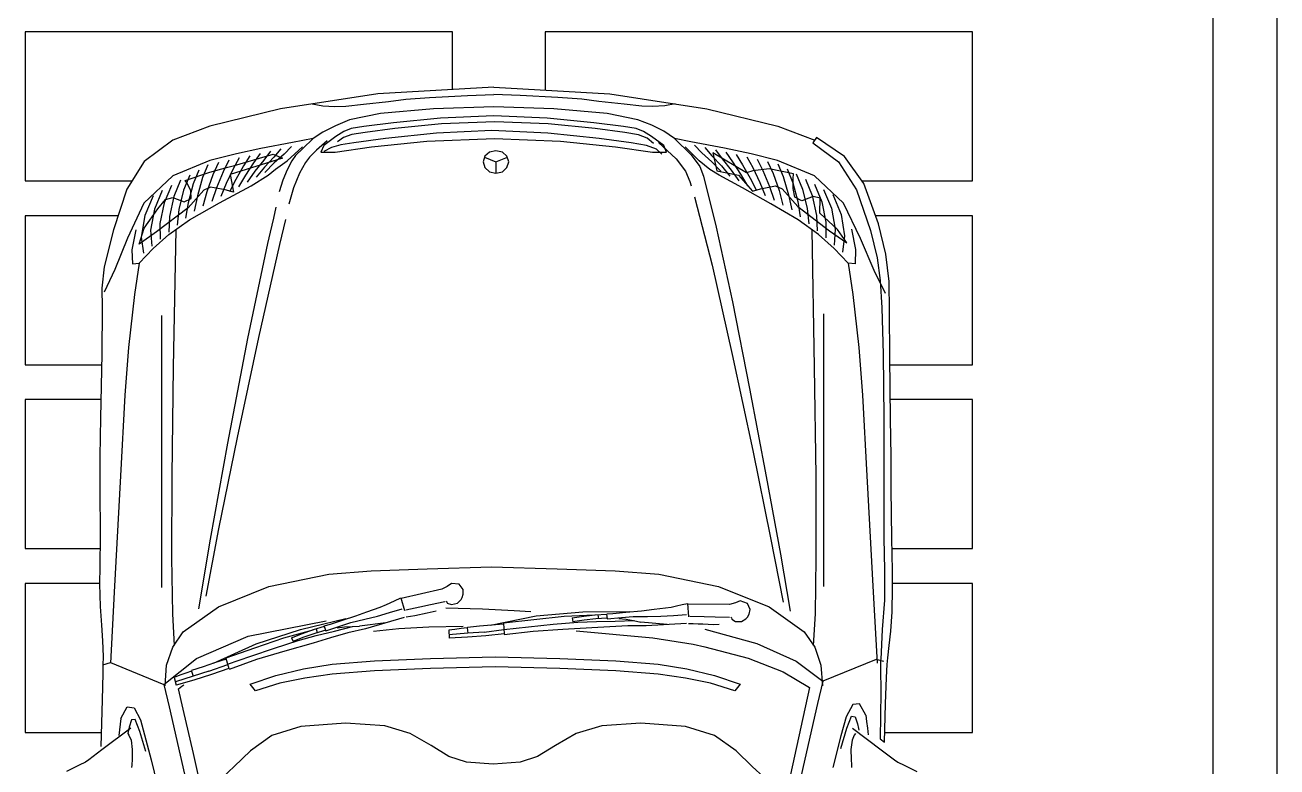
# Model space of a CAD drawing. Header units: millimetres. Extents: x -336 to -33, y -135 to 770.
# Drawn here: x -322.79 to -316.94, y 714.04 to 717.51 of the extents above; entities that cross this region are included whole.
import ezdxf

# ---------------------------------------------------------------- set-up
doc = ezdxf.new("R2010")
doc.units = ezdxf.units.MM
doc.header["$LTSCALE"] = 50
doc.header["$MEASUREMENT"] = 0
doc.layers.get('0').update_dxf_attribs({"linetype": 'CONTINUOUS'})
doc.layers.add('-HIDRO', color=8, linetype='CONTINUOUS')

# ---------------------------------------------------------------- blocks, each defined once
blk = doc.blocks.new('Austin Mini dessus')
at = {"color": 8, "flags": 128}
for points in [[(1.0455, 3.8453), (1.0602, 3.8752)], [(1.0383, 3.8304), (1.0455, 3.8453)], [(1.0093, 3.792), (1.0326, 3.8229)], [(1.0326, 3.8229), (1.0383, 3.8304)], [(-0.2069, 3.765), (-0.1204, 3.7865)], [(-0.1204, 3.7865), (-0.0703, 3.7926)], [(-0.114, 3.7617), (-0.0609, 3.787)], [(-0.0703, 3.7926), (-0.0241, 3.7916)], [(-0.0241, 3.7916), (0.0842, 3.7922)], [(0.0842, 3.7922), (0.2332, 3.7952)], [(0.2332, 3.7952), (0.3237, 3.797)], [(0.3237, 3.797), (0.3971, 3.7966)], [(0.3971, 3.7966), (0.5088, 3.7962)], [(0.5088, 3.7962), (0.581, 3.797)], [(0.581, 3.797), (0.6212, 3.7976)], [(0.6212, 3.7976), (0.674, 3.7963)], [(0.674, 3.7963), (0.7177, 3.7934)], [(0.7177, 3.7934), (0.7547, 3.7905)], [(0.7547, 3.7905), (0.7913, 3.7892)], [(0.7913, 3.7892), (0.8117, 3.7899)], [(0.8107, 3.7898), (0.8054, 3.7722)], [(0.8117, 3.7899), (0.831, 3.7901)], [(0.831, 3.7901), (0.8924, 3.7915)], [(0.8924, 3.7915), (1.0016, 3.7949)], [(0.9589, 3.7245), (1.0093, 3.792)], [(-0.302, 3.7337), (-0.2069, 3.765)], [(-0.1874, 3.7324), (-0.114, 3.7617)], [(0.18, 3.7384), (0.3684, 3.7483)], [(0.3684, 3.7483), (0.6405, 3.7634)], [(0.6405, 3.7634), (0.8064, 3.7721)], [(0.8054, 3.7722), (0.8566, 3.6469)], [(0.936, 3.7475), (0.9091, 3.7332)], [(0.936, 3.7475), (0.949, 3.7493)], [(0.949, 3.7493), (0.9623, 3.751)], [(0.9623, 3.751), (0.9758, 3.7525)], [(-0.3667, 3.6929), (-0.302, 3.7337)], [(-0.269, 3.694), (-0.1874, 3.7324)], [(-0.2065, 3.713), (-0.1595, 3.7223)], [(-0.1595, 3.7223), (-0.127, 3.7206)], [(-0.127, 3.7206), (-0.1288, 3.7047)], [(-0.0554, 3.7158), (0.0688, 3.7297)], [(0.0688, 3.7297), (0.18, 3.7384)], [(0.9091, 3.7332), (0.9111, 3.717)], [(0.9383, 3.7145), (0.9395, 3.7228)], [(0.9395, 3.7228), (0.9564, 3.7282)], [(0.9564, 3.7282), (0.9673, 3.7309)], [(0.9673, 3.7309), (0.9712, 3.7316)], [(0.9712, 3.7316), (0.975, 3.7288)], [(0.975, 3.7288), (0.9869, 3.7238)], [(0.9869, 3.7238), (1.0083, 3.721)], [(1.0083, 3.721), (1.031, 3.7215)], [(1.031, 3.7215), (1.0455, 3.7223)], [(1.0455, 3.7223), (1.0506, 3.7228)], [(-0.4163, 3.6266), (-0.3667, 3.6929)], [(-0.3332, 3.6261), (-0.269, 3.694)], [(-0.2862, 3.6722), (-0.24, 3.6915)], [(-0.2108, 3.6933), (-0.2557, 3.6613)], [(-0.24, 3.6915), (-0.1897, 3.6999)], [(-0.1734, 3.7051), (-0.2108, 3.6933)], [(-0.2018, 3.6646), (-0.1734, 3.7051)], [(-0.1897, 3.6999), (-0.152, 3.6952)], [(-0.1288, 3.7047), (-0.1629, 3.672)], [(-0.1288, 3.7047), (-0.0554, 3.7158)], [(0.9111, 3.717), (0.9395, 3.7016)], [(0.9665, 3.7034), (0.9383, 3.7145)], [(0.9395, 3.7016), (1.0331, 3.6766)], [(1.0136, 3.6893), (0.9665, 3.7034)], [(-0.2983, 3.6509), (-0.2548, 3.669)], [(-0.2557, 3.6613), (-0.2776, 3.6432)], [(-0.2582, 3.5904), (-0.2018, 3.6646)], [(-0.2548, 3.669), (-0.2057, 3.6781)], [(-0.2057, 3.6781), (-0.1684, 3.6754)], [(-0.1629, 3.672), (-0.1958, 3.6357)], [(1.0331, 3.6766), (1.174, 3.6425)], [(-0.3103, 3.6295), (-0.2696, 3.6465)], [(-0.2844, 3.624), (-0.2378, 3.6344)], [(-0.2776, 3.6432), (-0.2819, 3.6262)], [(-0.2696, 3.6465), (-0.2217, 3.6563)], [(-0.2378, 3.6344), (-0.2012, 3.6358)], [(-0.1958, 3.6357), (-0.2299, 3.5876)], [(-0.2217, 3.6563), (-0.1848, 3.6556)], [(0.6296, 3.652), (-0.0059, 3.652)], [(0.8118, 3.6411), (0.769, 3.6265)], [(0.8566, 3.6469), (0.7958, 3.5707)], [(0.8596, 3.6444), (0.8118, 3.6411)], [(0.8566, 3.6469), (0.909, 3.6348)], [(0.909, 3.6348), (1.0218, 3.609)], [(-0.4494, 3.54), (-0.4163, 3.6266)], [(-0.3686, 3.5396), (-0.3332, 3.6261)], [(-0.3344, 3.5868), (-0.2992, 3.6015)], [(-0.3224, 3.6082), (-0.2844, 3.624)], [(-0.2992, 3.6015), (-0.2538, 3.6126)], [(-0.2819, 3.6262), (-0.2717, 3.5998)], [(-0.2538, 3.6126), (-0.2177, 3.6161)], [(-0.2069, 3.6195), (0.1144, 3.6255)], [(0.1144, 3.6255), (0.369, 3.6287)], [(0.369, 3.6287), (0.5603, 3.6292)], [(0.5603, 3.6292), (0.6914, 3.6273)], [(0.7337, 3.6018), (0.675, 3.5196)], [(0.6914, 3.6273), (0.7656, 3.6231)], [(0.769, 3.6265), (0.7337, 3.6018)], [(0.8299, 3.5961), (0.835, 3.6098)], [(0.835, 3.6098), (0.8402, 3.6233)], [(0.8372, 3.5784), (0.8502, 3.6203)], [(0.8402, 3.6233), (0.8582, 3.6183)], [(0.8462, 3.577), (0.8582, 3.6183)], [(0.8604, 3.6051), (0.8577, 3.6008)], [(0.8634, 3.6093), (0.8604, 3.6051)], [(0.8666, 3.6133), (0.8634, 3.6093)], [(0.9143, 3.6021), (0.8666, 3.6133)], [(1.0183, 3.578), (0.9143, 3.6021)], [(1.0218, 3.609), (1.1282, 3.5852)], [(-0.3465, 3.5655), (-0.3139, 3.579)], [(-0.3219, 3.5976), (-0.3417, 3.5395)], [(-0.3144, 3.5923), (-0.3219, 3.5976)], [(-0.2975, 3.5839), (-0.3144, 3.5923)], [(-0.3139, 3.579), (-0.2698, 3.5907)], [(-0.2994, 3.5535), (-0.2582, 3.5904)], [(-0.28, 3.5832), (-0.2975, 3.5839)], [(-0.2858, 3.5689), (-0.2505, 3.5765)], [(-0.2717, 3.5998), (-0.28, 3.5832)], [(-0.2299, 3.5876), (-0.2701, 3.5169)], [(-0.2698, 3.5907), (-0.2341, 3.5963)], [(0.8151, 3.5556), (0.8242, 3.5824)], [(0.8252, 3.5824), (0.8299, 3.5961)], [(0.8252, 3.5824), (0.8372, 3.5784)], [(0.8257, 3.5419), (0.8372, 3.5784)], [(0.8334, 3.5361), (0.8462, 3.577)], [(1.12, 3.5551), (1.0183, 3.578)], [(-0.3585, 3.5441), (-0.3287, 3.5566)], [(-0.3356, 3.5327), (-0.2955, 3.5465)], [(-0.3287, 3.5566), (-0.2858, 3.5689)], [(-0.3066, 3.538), (-0.2994, 3.5535)], [(-0.2955, 3.5465), (-0.2617, 3.5558)], [(0.4929, 3.5192), (0.6502, 3.5491)], [(0.517, 3.5386), (0.6793, 3.5662)], [(0.7958, 3.5707), (0.7435, 3.4498)], [(0.8063, 3.5287), (0.8151, 3.5556)], [(0.8257, 3.5419), (0.8097, 3.4979)], [(-0.4897, 3.3744), (-0.4494, 3.54)], [(-0.3843, 3.4776), (-0.3686, 3.5396)], [(-0.3639, 3.5197), (-0.3356, 3.5327)], [(-0.3417, 3.5395), (-0.3534, 3.4979)], [(-0.3424, 3.5089), (-0.3051, 3.524)], [(-0.3148, 3.5016), (-0.2843, 3.5144)], [(-0.2701, 3.5169), (-0.3098, 3.443)], [(-0.3001, 3.5036), (-0.3066, 3.538)], [(-0.3051, 3.524), (-0.273, 3.5351)], [(0.2791, 3.4759), (0.4929, 3.5192)], [(0.2925, 3.4981), (0.517, 3.5386)], [(0.675, 3.5196), (0.6278, 3.4015)], [(0.8067, 3.5309), (0.7615, 3.4315)], [(0.7972, 3.5019), (0.8063, 3.5287)], [(0.8192, 3.4954), (0.8334, 3.5361)], [(-0.3746, 3.4709), (-0.3493, 3.4851)], [(-0.374, 3.3698), (-0.3363, 3.4925)], [(-0.3693, 3.4953), (-0.3424, 3.5089)], [(-0.3534, 3.4979), (-0.3572, 3.4821)], [(-0.3493, 3.4851), (-0.3148, 3.5016)], [(-0.3363, 3.4925), (-0.2946, 3.4845)], [(-0.3244, 3.4792), (-0.2956, 3.4936)], [(-0.2946, 3.4845), (-0.3001, 3.5036)], [(0.0478, 3.4514), (0.2925, 3.4981)], [(0.7718, 3.4351), (0.7952, 3.5024)], [(0.8092, 3.4984), (0.7905, 3.4435)], [(0.7952, 3.5024), (0.8192, 3.4954)], [(0.7985, 3.4305), (0.8212, 3.4949)], [(1.0484, 3.4825), (1.0731, 3.5095)], [(-0.3968, 3.4202), (-0.3843, 3.4776)], [(-0.3572, 3.4821), (-0.3836, 3.3914)], [(-0.38, 3.4466), (-0.3561, 3.4613)], [(-0.363, 3.4375), (-0.3341, 3.4567)], [(-0.3561, 3.4613), (-0.3244, 3.4792)], [(-0.3341, 3.4567), (-0.3068, 3.4729)], [(0.0453, 3.4261), (0.2791, 3.4759)], [(1.0114, 3.445), (1.0484, 3.4825)], [(-0.3854, 3.4222), (-0.363, 3.4375)], [(-0.3698, 3.4136), (-0.3437, 3.4343)], [(-0.3534, 3.4119), (-0.3294, 3.4315)], [(-0.3437, 3.4343), (-0.3181, 3.4522)], [(-0.3098, 3.443), (-0.3346, 3.403)], [(-0.1749, 3.4052), (0.0478, 3.4514)], [(-0.172, 3.3767), (0.0453, 3.4261)], [(0.7435, 3.4498), (0.7081, 3.2674)], [(0.7615, 3.4315), (0.7277, 3.3278)], [(0.7484, 3.3675), (0.7718, 3.4351)], [(0.7905, 3.4435), (0.7715, 3.3887)], [(0.7785, 3.3642), (0.7985, 3.4305)], [(0.8558, 3.4451), (0.8359, 3.3854)], [(0.8536, 3.3763), (0.8715, 3.4329)], [(0.8715, 3.4329), (0.8558, 3.4451)], [(0.9762, 3.3945), (1.0114, 3.445)], [(-0.4112, 3.3468), (-0.3968, 3.4202)], [(-0.3908, 3.3978), (-0.3698, 3.4136)], [(-0.3767, 3.3898), (-0.3534, 3.4119)], [(-0.363, 3.3894), (-0.3407, 3.4108)], [(-0.3346, 3.403), (-0.3481, 3.3863)], [(-0.2335, 3.3912), (-0.2013, 3.399)], [(-0.2013, 3.399), (-0.1749, 3.4052)], [(0.6278, 3.4015), (0.5988, 3.2619)], [(-0.5243, 3.1472), (-0.4897, 3.3744)], [(-0.3961, 3.3734), (-0.3767, 3.3898)], [(-0.3836, 3.3914), (-0.374, 3.3698)], [(-0.3836, 3.366), (-0.363, 3.3894)], [(-0.3481, 3.3863), (-0.3679, 3.3589)], [(-0.347, 3.3593), (-0.3226, 3.369)], [(-0.3226, 3.369), (-0.2958, 3.3774)], [(-0.2599, 3.3851), (-0.2335, 3.3912)], [(-0.2307, 3.363), (-0.2112, 3.3675)], [(-0.2112, 3.3675), (-0.1915, 3.3721)], [(-0.1915, 3.3721), (-0.172, 3.3767)], [(0.7293, 3.299), (0.7484, 3.3675)], [(0.7715, 3.3887), (0.7537, 3.3335)], [(0.8359, 3.3854), (0.8202, 3.3211)], [(0.8415, 3.3179), (0.8536, 3.3763)], [(0.9547, 3.3266), (0.9762, 3.3945)], [(-0.4198, 3.2983), (-0.4112, 3.3468)], [(-0.4015, 3.349), (-0.3836, 3.366)], [(-0.3679, 3.3589), (-0.4003, 3.3232)], [(-0.397, 3.3226), (-0.3805, 3.3391)], [(-0.3805, 3.3391), (-0.3683, 3.348)], [(-0.3683, 3.348), (-0.347, 3.3593)], [(-0.339, 3.3298), (-0.3048, 3.3438)], [(-0.3048, 3.3438), (-0.2667, 3.355)], [(0.7472, 3.3485), (0.7374, 3.3232)], [(0.7462, 3.3202), (0.7557, 3.3455)], [(0.7472, 3.3485), (0.7557, 3.345)], [(0.7597, 3.2985), (0.7785, 3.3642)], [(-0.4198, 3.2983), (-0.397, 3.3226)], [(-0.3764, 3.3069), (-0.3644, 3.3161)], [(-0.3644, 3.3161), (-0.339, 3.3298)], [(0.7277, 3.3278), (0.7023, 3.2216)], [(0.7374, 3.3232), (0.728, 3.2975)], [(0.7371, 3.2944), (0.7462, 3.3202)], [(0.7537, 3.3335), (0.7422, 3.2911)], [(0.8202, 3.3211), (0.8092, 3.2537)], [(0.8325, 3.2537), (0.8415, 3.3179)], [(0.9474, 3.2223), (0.9547, 3.3266)], [(-0.5014, 3.3001), (-0.4965, 3.2759)], [(-0.435, 3.2757), (-0.4198, 3.2983)], [(-0.415, 3.2655), (-0.3926, 3.2902)], [(-0.4036, 3.2735), (-0.3881, 3.2799)], [(-0.3926, 3.2902), (-0.3764, 3.3069)], [(-0.3881, 3.2799), (-0.3879, 3.2469)], [(0.728, 3.2975), (0.7203, 3.2716)], [(0.7263, 3.2915), (0.7353, 3.2885)], [(0.7293, 3.2686), (0.7371, 3.2944)], [(0.7422, 3.2911), (0.7318, 3.2485)], [(0.7478, 3.258), (0.7597, 3.2985)], [(-0.4965, 3.2759), (-0.4951, 3.2474)], [(-0.4498, 3.2462), (-0.435, 3.2757)], [(-0.4251, 3.2451), (-0.4036, 3.2735)], [(-0.4054, 3.2337), (-0.3992, 3.255)], [(-0.3992, 3.255), (-0.3897, 3.273)], [(0.5988, 3.2619), (0.5909, 3.1628)], [(0.7153, 3.258), (0.7105, 3.2437)], [(0.7198, 3.2721), (0.7153, 3.258)], [(0.7313, 3.2686), (0.72, 3.2361)], [(0.7208, 3.2721), (0.7313, 3.2686)], [(0.7361, 3.2172), (0.7478, 3.258)], [(0.8092, 3.2537), (0.8014, 3.1546)], [(0.8246, 3.1546), (0.8325, 3.2537)], [(-0.4961, 3.222), (-0.5002, 3.1805)], [(-0.4951, 3.2474), (-0.4961, 3.222)], [(-0.4642, 3.2131), (-0.4498, 3.2462)], [(-0.4433, 3.2092), (-0.4368, 3.2263)], [(-0.4368, 3.2263), (-0.4251, 3.2451)], [(-0.4292, 3.2081), (-0.4223, 3.2271)], [(-0.4223, 3.2271), (-0.4123, 3.2411)], [(-0.4102, 3.2033), (-0.4054, 3.2337)], [(-0.3879, 3.2469), (-0.4009, 3.1615)], [(0.7063, 3.2296), (0.6964, 3.1985)], [(0.7105, 3.2437), (0.7063, 3.2296)], [(0.72, 3.2361), (0.7116, 3.2101)], [(0.7318, 3.2485), (0.7208, 3.2061)], [(0.7215, 3.2248), (0.721, 3.2072)], [(0.7243, 3.2421), (0.7215, 3.2248)], [(0.9535, 3.1308), (0.9474, 3.2223)], [(-0.4783, 3.1411), (-0.4642, 3.2131)], [(-0.4482, 3.1794), (-0.4433, 3.2092)], [(-0.4345, 3.1767), (-0.4292, 3.2081)], [(-0.42, 3.129), (-0.4102, 3.2033)], [(0.6964, 3.1985), (0.6864, 3.1723)], [(0.7116, 3.2101), (0.7041, 3.1774)], [(0.721, 3.2072), (0.7203, 3.1896)], [(0.7263, 3.1761), (0.7361, 3.2172)], [(-0.5002, 3.1805), (-0.5068, 3.1221)], [(-0.457, 3.1102), (-0.4482, 3.1794)], [(-0.4433, 3.1075), (-0.4345, 3.1767)], [(-0.4009, 3.1615), (-0.4139, 3.0323)], [(0.5909, 3.1628), (0.5858, 3.0317)], [(0.6864, 3.1723), (0.6761, 3.1418)], [(0.7041, 3.1774), (0.6969, 3.1476)], [(0.6998, 3.0852), (0.7263, 3.1761)], [(0.7123, 3.1286), (0.7203, 3.1896)], [(-0.5405, 2.876), (-0.5243, 3.1472)], [(-0.4897, 3.0166), (-0.4783, 3.1411)], [(0.6761, 3.1418), (0.6698, 3.1266)], [(0.6969, 3.1476), (0.6884, 3.1193)], [(0.7318, 3.1572), (0.726, 3.0977)], [(0.8014, 3.1546), (0.7962, 3.0235)], [(0.8194, 3.0235), (0.8246, 3.1546)], [(-0.5068, 3.1221), (-0.5121, 3.0818)], [(-0.4678, 3.0008), (-0.457, 3.1102)], [(-0.4541, 2.9981), (-0.4433, 3.1075)], [(-0.4326, 3.01), (-0.42, 3.129)], [(0.6607, 3.1082), (0.6538, 3.0932)], [(0.6698, 3.1266), (0.6607, 3.1082)], [(0.6884, 3.1193), (0.6795, 3.0899)], [(0.9712, 3.0712), (0.9535, 3.1308)], [(-0.5121, 3.0818), (-0.5164, 3.0261)], [(0.6338, 2.997), (0.6553, 3.0927)], [(0.6538, 3.0932), (0.6836, 3.0845)], [(0.6818, 3.0817), (0.6747, 3.0485)], [(0.6957, 3.0601), (0.6993, 3.0807)], [(0.726, 3.0977), (0.7219, 3.0275)], [(0.6747, 3.0485), (0.6693, 3.0237)], [(0.6902, 3.0313), (0.6957, 3.0601)], [(0.9991, 3.0226), (0.9712, 3.0712)], [(-0.5164, 3.0261), (-0.5207, 2.9376)], [(-0.4943, 2.876), (-0.4897, 3.0166)], [(-0.4139, 3.0323), (-0.4198, 2.8742)], [(0.5858, 3.0317), (0.5818, 2.8809)], [(0.6693, 3.0237), (0.6625, 2.9905)], [(0.6853, 3.0102), (0.6902, 3.0313)], [(0.7219, 3.0275), (0.7205, 2.9476)], [(0.7962, 3.0235), (0.7923, 2.8727)], [(0.8155, 2.8727), (0.8194, 3.0235)], [(1.0249, 2.9807), (0.9991, 3.0226)], [(-0.473, 2.876), (-0.4678, 3.0008)], [(-0.4594, 2.8733), (-0.4541, 2.9981)], [(-0.4389, 2.8801), (-0.4326, 3.01)], [(0.6273, 2.9847), (0.6338, 2.997)], [(0.6618, 2.9878), (0.6631, 2.986)], [(0.6631, 2.986), (0.6661, 2.9845)], [(0.677, 2.9877), (0.6796, 2.9022)], [(0.6202, 2.9747), (0.6273, 2.9847)], [(0.6221, 2.9567), (0.6202, 2.9747)], [(0.6341, 2.9475), (0.6221, 2.9567)], [(0.6662, 2.9608), (0.6577, 2.9524)], [(0.6661, 2.9845), (0.6693, 2.9748)], [(0.6693, 2.9748), (0.6662, 2.9608)], [(0.7259, 2.9524), (0.7277, 2.9669)], [(0.7277, 2.9669), (0.7297, 2.9812)], [(0.7297, 2.9812), (0.7484, 2.9804)], [(0.7369, 2.9367), (0.7402, 2.9806)], [(0.7461, 2.9374), (0.7484, 2.9804)], [(1.0386, 2.9396), (1.0249, 2.9807)], [(-0.5207, 2.9376), (-0.5227, 2.876)], [(0.6455, 2.9473), (0.6341, 2.9475)], [(0.6529, 2.9495), (0.6455, 2.9473)], [(0.6577, 2.9524), (0.6529, 2.9495)], [(0.7205, 2.9096), (0.7234, 2.9377)], [(0.7244, 2.9379), (0.7259, 2.9524)], [(0.7244, 2.9379), (0.7369, 2.9367)], [(0.7339, 2.8986), (0.7369, 2.9367)], [(0.7427, 2.8947), (0.7461, 2.9374)], [(1.0427, 2.877), (1.0386, 2.9396)], [(-0.3786, 2.8967), (-0.3653, 2.9008)], [(-0.3653, 2.9008), (-0.352, 2.8967)], [(0.6796, 2.9022), (0.6837, 2.8284)], [(0.718, 2.8814), (0.7205, 2.9096)], [(0.7339, 2.8986), (0.7283, 2.8522)], [(-0.5405, 2.876), (-0.5243, 2.6047)], [(-0.5207, 2.8143), (-0.5227, 2.876)], [(-0.4897, 2.7353), (-0.4943, 2.876)], [(-0.4678, 2.7512), (-0.473, 2.876)], [(-0.4541, 2.7484), (-0.4594, 2.8733)], [(-0.4326, 2.7495), (-0.4389, 2.8801)], [(-0.4198, 2.8742), (-0.4139, 2.72)], [(-0.3917, 2.8708), (-0.3881, 2.8859)], [(-0.3881, 2.8557), (-0.3917, 2.8708)], [(-0.3881, 2.8859), (-0.3786, 2.8967)], [(-0.3767, 2.8977), (-0.3653, 2.8708)], [(-0.3653, 2.8708), (-0.3767, 2.844)], [(-0.3653, 2.8708), (-0.3389, 2.8708)], [(-0.352, 2.8967), (-0.3425, 2.8859)], [(-0.3425, 2.8859), (-0.3389, 2.8708)], [(-0.3389, 2.8708), (-0.3425, 2.8557)], [(0.5818, 2.8809), (0.5858, 2.7275)], [(0.7179, 2.8836), (0.6962, 2.7767)], [(0.7152, 2.8533), (0.718, 2.8814)], [(0.7381, 2.8519), (0.7427, 2.8947)], [(0.7923, 2.8727), (0.7962, 2.7218)], [(0.8194, 2.7218), (0.8155, 2.8727)], [(1.0386, 2.8145), (1.0427, 2.877)], [(-0.3786, 2.845), (-0.3881, 2.8557)], [(-0.3653, 2.8409), (-0.3786, 2.845)], [(-0.352, 2.845), (-0.3653, 2.8409)], [(-0.3425, 2.8557), (-0.352, 2.845)], [(0.7054, 2.7825), (0.7131, 2.8533)], [(0.7131, 2.8533), (0.7381, 2.8519)], [(0.7277, 2.8526), (0.7218, 2.7949)], [(0.7325, 2.784), (0.7401, 2.8518)], [(-0.5164, 2.7259), (-0.5207, 2.8143)], [(0.6837, 2.8284), (0.6857, 2.7893)], [(1.0249, 2.7734), (1.0386, 2.8145)], [(0.6979, 2.7113), (0.7054, 2.7825)], [(0.7218, 2.7949), (0.7156, 2.7372)], [(0.7279, 2.7148), (0.7325, 2.784)], [(0.6962, 2.7767), (0.6866, 2.668)], [(0.9991, 2.7314), (1.0249, 2.7734)], [(-0.5121, 2.6701), (-0.5164, 2.7259)], [(-0.4783, 2.6109), (-0.4897, 2.7353)], [(-0.457, 2.6417), (-0.4678, 2.7512)], [(-0.4433, 2.639), (-0.4541, 2.7484)], [(-0.42, 2.6293), (-0.4326, 2.7495)], [(0.5858, 2.7275), (0.5909, 2.5917)], [(0.7156, 2.7372), (0.7107, 2.6794)], [(0.9712, 2.6829), (0.9991, 2.7314)], [(-0.4139, 2.72), (-0.4009, 2.5911)], [(0.6946, 2.6403), (0.6979, 2.7113)], [(0.7244, 2.6467), (0.7279, 2.7148)], [(0.7962, 2.7218), (0.8014, 2.5907)], [(0.8246, 2.5907), (0.8194, 2.7218)], [(-0.5068, 2.6299), (-0.5121, 2.6701)], [(0.6866, 2.668), (0.6857, 2.5588)], [(0.6971, 2.6657), (0.6937, 2.6386)], [(0.701, 2.6926), (0.6971, 2.6657)], [(0.701, 2.6926), (0.7101, 2.6911)], [(0.7033, 2.6376), (0.7063, 2.6647)], [(0.7063, 2.6647), (0.71, 2.6915)], [(0.7107, 2.6794), (0.709, 2.6356)], [(0.731, 2.6835), (0.7474, 2.5042)], [(0.9535, 2.6232), (0.9712, 2.6829)], [(-0.4482, 2.5725), (-0.457, 2.6417)], [(-0.4345, 2.5698), (-0.4433, 2.639)], [(0.6937, 2.6386), (0.692, 2.6115)], [(0.7015, 2.6106), (0.7033, 2.6376)], [(0.709, 2.6356), (0.7085, 2.5917)], [(0.7219, 2.6045), (0.7244, 2.6467)], [(-0.5002, 2.5714), (-0.5068, 2.6299)], [(-0.4642, 2.5388), (-0.4783, 2.6109)], [(-0.4102, 2.5543), (-0.42, 2.6293)], [(0.6914, 2.6119), (0.6903, 2.5972)], [(0.6924, 2.6121), (0.7034, 2.6111)], [(0.6934, 2.6323), (0.7028, 2.6314)], [(0.7034, 2.6111), (0.6997, 2.5769)], [(0.9474, 2.5318), (0.9535, 2.6232)], [(-0.5243, 2.6047), (-0.4897, 2.3776)], [(-0.4009, 2.5911), (-0.3879, 2.5051)], [(0.5909, 2.5917), (0.5988, 2.49)], [(0.689, 2.5822), (0.6878, 2.5675)], [(0.6903, 2.5972), (0.689, 2.5822)], [(0.6997, 2.5769), (0.6975, 2.5497)], [(0.7026, 2.5837), (0.7038, 2.5662)], [(0.7085, 2.5917), (0.7072, 2.5478)], [(0.7197, 2.5621), (0.7219, 2.6045)], [(0.8014, 2.5907), (0.8092, 2.4916)], [(0.8325, 2.4916), (0.8246, 2.5907)], [(-0.4961, 2.5299), (-0.5002, 2.5714)], [(-0.4433, 2.5428), (-0.4482, 2.5725)], [(-0.429, 2.5374), (-0.4345, 2.5698)], [(-0.4038, 2.5192), (-0.4102, 2.5543)], [(0.6878, 2.5675), (0.6847, 2.5306)], [(0.6975, 2.5497), (0.6975, 2.5161)], [(0.7038, 2.5662), (0.7072, 2.5489)], [(0.7072, 2.5489), (0.7105, 2.5317)], [(0.7193, 2.5199), (0.7197, 2.5621)], [(-0.4951, 2.5046), (-0.4961, 2.5299)], [(-0.4511, 2.5067), (-0.4642, 2.5388)], [(-0.4368, 2.5257), (-0.4433, 2.5428)], [(-0.4251, 2.5069), (-0.4368, 2.5257)], [(-0.4211, 2.5171), (-0.429, 2.5374)], [(-0.3951, 2.4956), (-0.4038, 2.5192)], [(0.6847, 2.5306), (0.6807, 2.5008)], [(0.7164, 2.4705), (0.7105, 2.5317)], [(0.714, 2.4253), (0.7193, 2.5199)], [(0.9547, 2.4275), (0.9474, 2.5318)], [(-0.4965, 2.4761), (-0.4951, 2.5046)], [(-0.4377, 2.4782), (-0.4511, 2.5067)], [(-0.4036, 2.4784), (-0.4251, 2.5069)], [(-0.4082, 2.5023), (-0.4211, 2.5171)], [(-0.4106, 2.4907), (-0.373, 2.4496)], [(-0.3837, 2.4832), (-0.3951, 2.4956)], [(-0.3879, 2.5051), (-0.3881, 2.472)], [(0.5988, 2.49), (0.6278, 2.3505)], [(0.6807, 2.5008), (0.6754, 2.4613)], [(0.6975, 2.5161), (0.6972, 2.4854)], [(0.7474, 2.5042), (0.7622, 2.4097)], [(0.8092, 2.4916), (0.8202, 2.4242)], [(0.8415, 2.4274), (0.8325, 2.4916)], [(-0.5014, 2.4519), (-0.4965, 2.4761)], [(-0.4198, 2.4536), (-0.4377, 2.4782)], [(-0.3881, 2.472), (-0.4036, 2.4784)], [(0.6754, 2.4613), (0.673, 2.4486)], [(0.6972, 2.4854), (0.6952, 2.456)], [(-0.4198, 2.4536), (-0.3822, 2.4143)], [(-0.4126, 2.4151), (-0.4198, 2.4536)], [(-0.373, 2.4496), (-0.3435, 2.4277)], [(0.6699, 2.4354), (0.6674, 2.4227)], [(0.673, 2.4486), (0.6699, 2.4354)], [(0.6952, 2.456), (0.6932, 2.4254)], [(-0.3975, 2.3367), (-0.4126, 2.4151)], [(-0.4043, 2.4065), (-0.3863, 2.3895)], [(-0.3677, 2.3955), (-0.4003, 2.4288)], [(-0.3822, 2.4143), (-0.3546, 2.3944)], [(-0.3435, 2.4277), (-0.32, 2.4176)], [(-0.32, 2.4176), (-0.3092, 2.4141)], [(-0.2838, 2.4064), (-0.1243, 2.3655)], [(0.6674, 2.4227), (0.6984, 2.421)], [(0.6695, 2.3245), (0.669, 2.4226)], [(0.6972, 2.4178), (0.6978, 2.3839)], [(0.715, 2.4096), (0.7145, 2.4208)], [(0.7153, 2.3984), (0.715, 2.4096)], [(0.7622, 2.4097), (0.7686, 2.3821)], [(0.8202, 2.4242), (0.8359, 2.3599)], [(0.8536, 2.369), (0.8415, 2.4274)], [(0.9762, 2.3595), (0.9547, 2.4275)], [(-0.4897, 2.3776), (-0.4494, 2.2119)], [(-0.3989, 2.3821), (-0.3794, 2.3657)], [(-0.3863, 2.3895), (-0.3657, 2.3661)], [(-0.3478, 2.3704), (-0.3677, 2.3955)], [(-0.3546, 2.3944), (-0.3323, 2.3856)], [(-0.3323, 2.3856), (-0.2128, 2.3556)], [(0.6978, 2.3839), (0.6981, 2.3586)], [(0.7156, 2.3872), (0.7153, 2.3984)], [(0.7163, 2.3745), (0.7156, 2.3872)], [(0.717, 2.3616), (0.7163, 2.3745)], [(0.7276, 2.3821), (0.761, 2.261)], [(0.7686, 2.3821), (0.7952, 2.2812)], [(-0.3935, 2.3577), (-0.3726, 2.3419)], [(-0.3864, 2.3641), (-0.3443, 2.3544)], [(-0.3402, 2.2847), (-0.3864, 2.3641)], [(-0.3794, 2.3657), (-0.3561, 2.3436)], [(-0.3726, 2.3419), (-0.3464, 2.3212)], [(-0.3657, 2.3661), (-0.3434, 2.3447)], [(-0.3561, 2.3436), (-0.3321, 2.324)], [(-0.3346, 2.3489), (-0.3478, 2.3704)], [(-0.3443, 2.3544), (-0.3348, 2.3038)], [(-0.3048, 2.2947), (-0.3346, 2.3489)], [(-0.2128, 2.3556), (-0.0386, 2.3181)], [(-0.1243, 2.3655), (0.085, 2.3182)], [(0.6278, 2.3505), (0.675, 2.2324)], [(0.6981, 2.3586), (0.6989, 2.3247)], [(0.7167, 2.349), (0.717, 2.3616)], [(0.8359, 2.3599), (0.8558, 2.3002)], [(0.8715, 2.3124), (0.8536, 2.369)], [(1.0114, 2.309), (0.9762, 2.3595)], [(-0.3843, 2.2744), (-0.3975, 2.3367)], [(-0.3881, 2.3334), (-0.3657, 2.3181)], [(-0.3657, 2.3181), (-0.3368, 2.2988)], [(-0.3464, 2.3212), (-0.3209, 2.3033)], [(-0.0386, 2.3181), (0.1643, 2.2777)], [(0.085, 2.3182), (0.3093, 2.2706)], [(0.6659, 2.3111), (0.6695, 2.3245)], [(0.6989, 2.3218), (0.7006, 2.3204)], [(0.7006, 2.3204), (0.7038, 2.3197)], [(0.7038, 2.3197), (0.7091, 2.3109)], [(0.8558, 2.3002), (0.8715, 2.3124)], [(-0.3827, 2.309), (-0.3589, 2.2942)], [(-0.3774, 2.2846), (-0.352, 2.2704)], [(-0.3589, 2.2942), (-0.3272, 2.2763)], [(-0.3449, 2.2704), (-0.3402, 2.2847)], [(-0.3368, 2.2988), (-0.3096, 2.2826)], [(-0.3348, 2.3038), (-0.2973, 2.271)], [(-0.2675, 2.228), (-0.3048, 2.2947)], [(0.6613, 2.2997), (0.6659, 2.3111)], [(0.6672, 2.2826), (0.6613, 2.2997)], [(0.7029, 2.2864), (0.6988, 2.2826)], [(0.7093, 2.2966), (0.7029, 2.2864)], [(0.7091, 2.3109), (0.7093, 2.2966)], [(1.0484, 2.2716), (1.0114, 2.309)], [(-0.3686, 2.2124), (-0.3843, 2.2744)], [(-0.372, 2.2602), (-0.3452, 2.2466)], [(-0.352, 2.2704), (-0.3175, 2.2539)], [(-0.3489, 2.2319), (-0.3449, 2.2704)], [(-0.3272, 2.2763), (-0.2983, 2.2619)], [(-0.3175, 2.2539), (-0.287, 2.2412)], [(-0.2973, 2.271), (-0.3028, 2.2519)], [(0.1643, 2.2777), (0.3699, 2.2387)], [(0.3093, 2.2706), (0.5139, 2.2288)], [(0.6809, 2.2764), (0.6672, 2.2826)], [(0.6921, 2.2787), (0.6809, 2.2764)], [(0.6988, 2.2826), (0.6921, 2.2787)], [(0.761, 2.261), (0.8021, 2.1691)], [(0.7952, 2.2812), (0.8271, 2.1996)], [(1.0731, 2.2446), (1.0484, 2.2716)], [(-0.3666, 2.2358), (-0.3383, 2.2228)], [(-0.3375, 2.1754), (-0.3489, 2.2319)], [(-0.3452, 2.2466), (-0.3079, 2.2315)], [(-0.3028, 2.2519), (-0.3094, 2.2175)], [(-0.3079, 2.2315), (-0.2757, 2.2204)], [(-0.2299, 2.1644), (-0.2675, 2.228)], [(0.3699, 2.2387), (0.552, 2.2057)], [(0.5139, 2.2288), (0.6638, 2.199)], [(0.675, 2.2324), (0.7337, 2.1502)], [(0.8634, 2.1376), (1.3706, 2.2486)], [(-0.4494, 2.2119), (-0.4163, 2.1254)], [(-0.3332, 2.1259), (-0.3686, 2.2124)], [(-0.3612, 2.2114), (-0.3315, 2.199)], [(-0.3383, 2.2228), (-0.2982, 2.209)], [(-0.3315, 2.199), (-0.2886, 2.1866)], [(-0.3094, 2.2175), (-0.3021, 2.202)], [(-0.3021, 2.202), (-0.261, 2.1651)], [(-0.2982, 2.209), (-0.2645, 2.1997)], [(0.552, 2.2057), (0.6848, 2.1831)], [(0.8271, 2.1996), (0.8634, 2.1376)], [(-0.3492, 2.1901), (-0.3167, 2.1765)], [(-0.3267, 2.1761), (-0.3375, 2.1754)], [(-0.3372, 2.1687), (-0.3019, 2.154)], [(-0.3036, 2.1762), (-0.3267, 2.1761)], [(-0.3167, 2.1765), (-0.2725, 2.1648)], [(-0.2827, 2.1724), (-0.3036, 2.1762)], [(-0.2886, 2.1866), (-0.2532, 2.179)], [(-0.2744, 2.1557), (-0.2827, 2.1724)], [(0.8021, 2.1691), (0.849, 2.1068)], [(1.0142, 2.1447), (1.1207, 2.1686)], [(-0.3251, 2.1474), (-0.2871, 2.1315)], [(-0.3019, 2.154), (-0.2565, 2.1429)], [(-0.2847, 2.1294), (-0.2744, 2.1557)], [(-0.2725, 2.1648), (-0.2368, 2.1592)], [(-0.261, 2.1651), (-0.2046, 2.0909)], [(-0.2565, 2.1429), (-0.2204, 2.1395)], [(-0.1958, 2.1163), (-0.2299, 2.1644)], [(0.7337, 2.1502), (0.769, 2.1254)], [(0.9014, 2.1189), (1.0142, 2.1447)], [(-0.4226, 2.1216), (-0.4101, 2.1302)], [(-0.3778, 2.0561), (-0.4226, 2.1216)], [(-0.4101, 2.1302), (-0.3656, 2.0699)], [(-0.269, 2.0579), (-0.3332, 2.1259)], [(-0.3131, 2.126), (-0.2723, 2.109)], [(-0.2871, 2.1315), (-0.2405, 2.1211)], [(-0.2803, 2.1124), (-0.2847, 2.1294)], [(-0.2456, 2.1137), (-0.2803, 2.1124)], [(-0.2723, 2.109), (-0.2245, 2.0993)], [(-0.2071, 2.072), (-0.2456, 2.1137)], [(-0.2405, 2.1211), (-0.204, 2.1197)], [(-0.2069, 2.1325), (0.1144, 2.1265)], [(-0.1629, 2.08), (-0.1958, 2.1163)], [(0.1144, 2.1265), (0.369, 2.1233)], [(0.369, 2.1233), (0.5603, 2.1227)], [(0.5603, 2.1227), (0.6914, 2.1247)], [(0.6914, 2.1247), (0.7656, 2.1289)], [(0.769, 2.1254), (0.8118, 2.1109)], [(0.8118, 2.1109), (0.8596, 2.1076)], [(0.849, 2.1068), (0.9014, 2.1189)], [(-0.301, 2.1047), (-0.2575, 2.0865)], [(-0.289, 2.0833), (-0.2428, 2.064)], [(-0.2575, 2.0865), (-0.2084, 2.0774)], [(-0.2245, 2.0993), (-0.1876, 2.0999)], [(-0.2084, 2.0774), (-0.1711, 2.0801)], [(-0.2046, 2.0909), (-0.1762, 2.0504)], [(-0.1288, 2.0473), (-0.1629, 2.08)], [(0.6276, 2.1045), (-0.0104, 2.1045)], [(0.7979, 1.9816), (0.849, 2.1068)], [(0.9769, 2.0648), (1.0511, 2.0835)], [(-0.3153, 2.0107), (-0.3778, 2.0561)], [(-0.3656, 2.0699), (-0.3005, 2.0279)], [(-0.1866, 2.0184), (-0.269, 2.0579)], [(-0.2428, 2.064), (-0.1924, 2.0556)], [(-0.1762, 2.0504), (-0.2071, 2.072)], [(-0.1924, 2.0556), (-0.1547, 2.0604)], [(0.9036, 2.0367), (0.932, 2.0521)], [(0.959, 2.0503), (0.9308, 2.0393)], [(0.932, 2.0521), (0.9769, 2.0648)], [(1.006, 2.0645), (0.959, 2.0503)], [(-0.3005, 2.0279), (-0.2047, 1.9948)], [(-0.2082, 2.0394), (-0.1605, 2.0298)], [(-0.1605, 2.0298), (-0.1273, 2.0313)], [(-0.1288, 2.0473), (-0.0554, 2.0362)], [(-0.1273, 2.0313), (-0.1288, 2.0473)], [(-0.0554, 2.0362), (0.0688, 2.0223)], [(0.0688, 2.0223), (0.18, 2.0136)], [(0.9015, 2.0205), (0.9036, 2.0367)], [(0.9284, 2.0063), (0.9015, 2.0205)], [(0.9308, 2.0393), (0.932, 2.031)], [(0.932, 2.031), (0.9488, 2.0255)], [(0.9488, 2.0255), (0.9598, 2.0229)], [(0.9589, 2.0374), (1.0093, 1.97)], [(0.9598, 2.0229), (0.9637, 2.0221)], [(0.9712, 2.0303), (0.975, 2.0331)], [(0.975, 2.0331), (0.9869, 2.0382)], [(0.9869, 2.0382), (1.0083, 2.0409)], [(1.0083, 2.0409), (1.031, 2.0405)], [(1.031, 2.0405), (1.0455, 2.0396)], [(1.0455, 2.0396), (1.0506, 2.0392)], [(-0.2203, 1.9763), (-0.3153, 2.0107)], [(-0.2047, 1.9948), (-0.141, 1.9797)], [(-0.1118, 1.9868), (-0.1866, 2.0184)], [(0.18, 2.0136), (0.3684, 2.0036)], [(0.3684, 2.0036), (0.6405, 1.9886)], [(0.9284, 2.0063), (0.9435, 2.0041)], [(0.9435, 2.0041), (0.9588, 2.0023)], [(0.9588, 2.0023), (0.9744, 2.0007)], [(-0.1499, 1.9594), (-0.2203, 1.9763)], [(-0.141, 1.9797), (-0.088, 1.9728)], [(-0.0578, 1.9603), (-0.1118, 1.9868)], [(-0.088, 1.9728), (-0.0243, 1.9685)], [(-0.0243, 1.9685), (0.084, 1.9658)], [(0.084, 1.9658), (0.2331, 1.9643)], [(0.2331, 1.9643), (0.3237, 1.9638)], [(0.3237, 1.9638), (0.3991, 1.9639)], [(0.3991, 1.9639), (0.5144, 1.9637)], [(0.5144, 1.9637), (0.5887, 1.9626)], [(0.5887, 1.9626), (0.6591, 1.9627)], [(0.6405, 1.9886), (0.8064, 1.9798)], [(0.6591, 1.9627), (0.7278, 1.9679)], [(0.7278, 1.9679), (0.7981, 1.971)], [(0.8032, 1.9639), (0.7979, 1.9816)], [(0.7981, 1.971), (0.7996, 1.9716)], [(0.7996, 1.9716), (0.8012, 1.972)], [(0.8012, 1.972), (0.803, 1.9721)], [(0.803, 1.9721), (0.8187, 1.9717)], [(0.8187, 1.9717), (0.8745, 1.9713)], [(0.8745, 1.9713), (0.9836, 1.9722)], [(0.9918, 1.9626), (0.902, 1.9603)], [(0.9836, 1.9722), (0.9918, 1.9626)], [(1.0093, 1.97), (1.0326, 1.939)], [(-0.0857, 1.9511), (-0.1499, 1.9594)], [(-0.0153, 1.9503), (-0.0857, 1.9511)], [(0.0907, 1.9502), (-0.0153, 1.9503)], [(0.2354, 1.9481), (0.0907, 1.9502)], [(0.3237, 1.9468), (0.2354, 1.9481)], [(0.3994, 1.9465), (0.3237, 1.9468)], [(0.5154, 1.9455), (0.3994, 1.9465)], [(0.5899, 1.9439), (0.5154, 1.9455)], [(0.6316, 1.9433), (0.5899, 1.9439)], [(0.6869, 1.9446), (0.6316, 1.9433)], [(0.7321, 1.9476), (0.6869, 1.9446)], [(0.7655, 1.9512), (0.7321, 1.9476)], [(0.7946, 1.9543), (0.7655, 1.9512)], [(0.8101, 1.9559), (0.7946, 1.9543)], [(0.8406, 1.9574), (0.8101, 1.9559)], [(0.902, 1.9603), (0.8406, 1.9574)], [(1.0326, 1.939), (1.0383, 1.9315)], [(1.0383, 1.9315), (1.0455, 1.9166)], [(1.0455, 1.9166), (1.0602, 1.8867)]]:
    blk.add_lwpolyline(points, dxfattribs=at)

msp = doc.modelspace()

# ---------------------------------------------------------------- linework, layer by layer
at = {"layer": '-HIDRO', "linetype": 'Continuous'}
for p, q in [((-316.9353, 753.4228), (-316.9353, 703.4228)), ((-317.2353, 753.1228), (-317.2353, 703.7228))]:
    msp.add_line(p, q, dxfattribs=at)
for points in [[(-320.7912, 717.2055), (-320.7912, 717.4752), (-322.7893, 717.4752), (-322.7893, 716.7785), (-322.2888, 716.7785)], [(-318.8757, 716.7785), (-318.3589, 716.7785), (-318.3589, 717.4752), (-320.357, 717.4752), (-320.357, 717.2027)], [(-322.3542, 716.6151), (-322.7893, 716.6151), (-322.7893, 715.9185), (-322.4311, 715.9185)], [(-318.7455, 715.9185), (-318.3589, 715.9185), (-318.3589, 716.6151), (-318.8121, 716.6151)], [(-322.4344, 715.755), (-322.7893, 715.755), (-322.7893, 715.0584), (-322.4387, 715.0584)], [(-318.7356, 715.0584), (-318.3589, 715.0584), (-318.3589, 715.755), (-318.7432, 715.755)], [(-322.4409, 714.8949), (-322.7893, 714.8949), (-322.7893, 714.1983), (-322.4334, 714.1983)], [(-318.7697, 714.1983), (-318.3589, 714.1983), (-318.3589, 714.8949), (-318.7326, 714.8949)]]:
    msp.add_lwpolyline(points, dxfattribs=at)

# ---------------------------------------------------------------- block references
at = {"layer": '-HIDRO', "xscale": -2, "yscale": 2, "zscale": 2, "rotation": 90}
msp.add_blockref('Austin Mini dessus', (-314.8457, 716.1361), dxfattribs=at)

doc.saveas('drawing.dxf')
